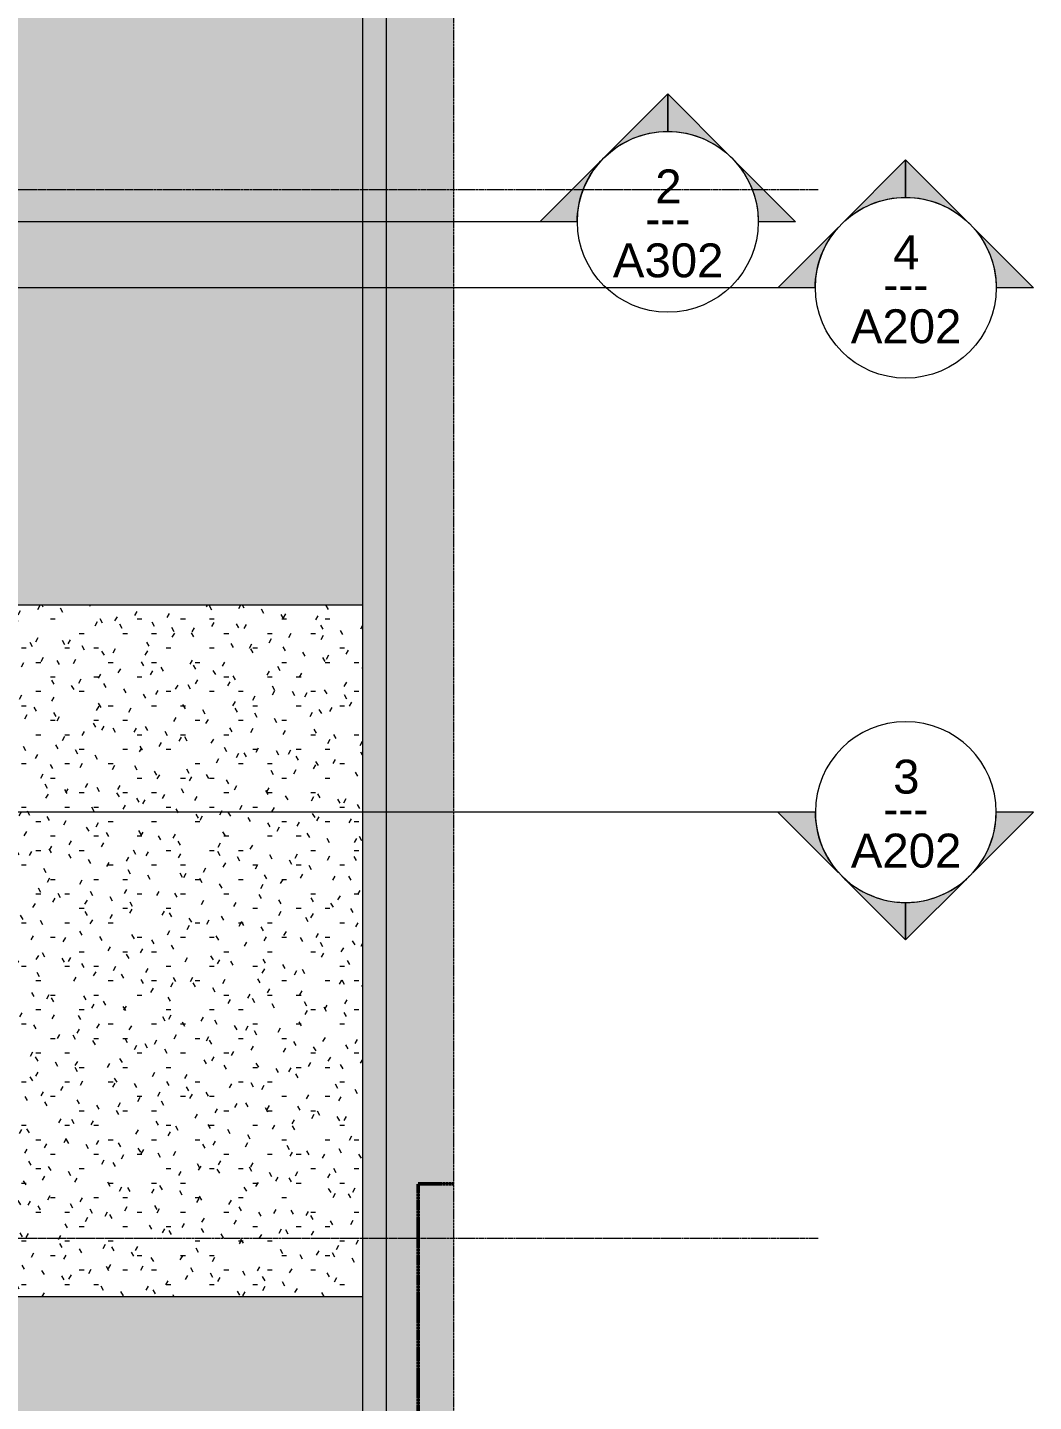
# Model space of a CAD drawing. Header units: inches. Extents: x -4254 to -1719, y 9514 to 12654.
# Drawn here: x -2052.4 to -1718.5, y 10785.1 to 11241.1 of the extents above; entities that cross this region are included whole.
import ezdxf

# ---------------------------------------------------------------- set-up
doc = ezdxf.new("R2010")
doc.units = ezdxf.units.IN
doc.header["$MEASUREMENT"] = 0
for name, pattern in [('Aligning Line 1_8_', [0.25, 0.125, -0.125]), ('Double Dash 3_8_', [1, 0.375, -0.125, 0.125, -0.125, 0.125, -0.125]), ('Grid Line 1_2_', [0.875, 0.5, -0.125, 0.125, -0.125])]:
    doc.linetypes.add(name, pattern=pattern)
for name, color, linetype, lineweight in [('0-1', 7, 'Continuous', 5), ('0-3', 147, 'Aligning Line 1_8_', 9), ('A-FLOR', 192, 'Continuous', 13), ('A-FLOR-1', 10, 'Continuous', 5), ('A-FLOR-2', 253, 'Continuous', 13), ('A-FLOR-PATT-1', 254, 'Continuous', 9), ('A-FLOR-PATT-2', 251, 'Continuous', 9), ('C-PROP-LINE-1', 130, 'Double Dash 3_8_', 50), ('G-ANNO-SYMB-1', 147, 'Aligning Line 1_8_', 9), ('G-ANNO-SYMB-2', 111, 'Continuous', 9), ('S-GRID-1', 1, 'Grid Line 1_2_', 9)]:
    doc.layers.add(name, color=color, linetype=linetype, lineweight=lineweight)
doc.styles.add('Arial', font='arial.ttf', dxfattribs={"height": 11.25})
doc.styles.add('Century Gothic_1', font='ufonts.com_century-gothic.ttf', dxfattribs={"height": 11.25})
pattern_1 = [(0, (0, 0), (19.2, 4.8), [1.584, -12.816, 1.584, -12.816, -76.8]), (0, (0, 0), (19.2, 4.8), [-28.8, 1.584, -27.216, 1.584, -12.816, -33.6]), (0, (0, 0), (19.2, 4.8), [-72, 1.584, -8.016, 1.584, -22.416]), (120, (7.2, 2.4), (-13.756922, 14.2276878), [1.584, -12.816, 1.584, -12.816, -76.8]), (120, (7.2, 2.4), (-13.756922, 14.2276878), [-28.8, 1.584, -27.216, 1.584, -12.816, -33.6]), (120, (7.2, 2.4), (-13.756922, 14.2276878), [-72, 1.584, -8.016, 1.584, -22.416]), (240, (9.6, 12), (-5.443078, -19.0276878), [1.584, -12.816, 1.584, -12.816, -76.8]), (240, (9.6, 12), (-5.443078, -19.0276878), [-28.8, 1.584, -27.216, 1.584, -12.816, -33.6]), (240, (9.6, 12), (-5.443078, -19.0276878), [-72, 1.584, -8.016, 1.584, -22.416])]

# ---------------------------------------------------------------- blocks, each defined once
blk = doc.blocks.new('CTR - 2nd Phase_rvt-1-FLOOR PLAN - ROOF')
at = {"layer": 'A-FLOR-1'}
h = blk.add_hatch(color=256, dxfattribs=at)
h.paths.add_polyline_path([(-1922.72, 10012.59), (-1910.9, 10012.59), (-1910.9, 10857.39), (-1922.72, 10857.39), (-1922.72, 10050.64)], flags=0)
h.paths.add_polyline_path([(-1910.9, 11241.39), (-1910.9, 12124.59), (-1922.72, 12124.59), (-1922.72, 11241.39)], flags=0)
blk.add_hatch(color=256, dxfattribs=at).paths.add_polyline_path([(-1941.22, 9897.39), (-1933.32, 9897.39), (-1933.32, 12087.19), (-1922.72, 12087.19), (-1922.72, 12088.59), (-1941.22, 12088.59), (-1941.22, 10012.59)], flags=0)
at = {"layer": 'A-FLOR-PATT-1'}
h = blk.add_hatch(dxfattribs=at)
h.set_pattern_fill('FP_1', color=256, style=0, pattern_type=2)
h.set_pattern_definition(pattern_1)
h.paths.add_polyline_path([(-1933.32, 9891.19), (-1910.9, 9891.19), (-1910.9, 10012.59), (-1922.72, 10012.59), (-1922.72, 10857.39), (-1910.9, 10857.39), (-1910.9, 11241.39), (-1922.72, 11241.39), (-1922.72, 12087.19), (-1933.32, 12087.19), (-1933.32, 9897.39)], flags=0)
at = {"layer": 'A-FLOR-2'}
for p, q in [((-1941.22, 12088.59), (-1941.22, 9897.39)), ((-1933.32, 12087.19), (-1933.32, 9891.19)), ((-1910.9, 10857.39), (-1922.72, 10857.39)), ((-1922.72, 10857.39), (-1922.72, 10012.59))]:
    blk.add_line(p, q, dxfattribs=at)
blk = doc.blocks.new('Family - ___-1869111-FLOOR PLAN - ROOF')
at = {"layer": 'C-PROP-LINE-1'}
for p, q in [((-1922.72, 10012.59), (-1922.72, 10857.39)), ((-1922.72, 10857.39), (-1910.9, 10857.39))]:
    blk.add_line(p, q, dxfattribs=at)
blk = doc.blocks.new('CTR - 1st Phase - Common Walls_rvt-1-FLOOR PLAN - ROOF')
at = {"layer": 'G-ANNO-SYMB-1'}
blk.add_line((-1910.96, 12461.73), (-1910.96, 9706.24), dxfattribs=at)
at = {"layer": '0-3'}
blk.add_blockref('Family - ___-1869111-FLOOR PLAN - ROOF', (0, 0), dxfattribs=at)
blk = doc.blocks.new('CTR - 1st Phase -Stairs _ Elevators_rvt-1-FLOOR PLAN - ROOF')
at = {"layer": 'G-ANNO-SYMB-1'}
blk.add_line((-1910.96, 12461.73), (-1910.96, 9706.24), dxfattribs=at)
blk = doc.blocks.new('Section - Section Head - Filled-22785-FLOOR PLAN - ROOF')
at = {"layer": 'G-ANNO-SYMB-2'}
h = blk.add_hatch(color=256, dxfattribs=at)
edge = h.paths.add_edge_path(flags=0)
edge.add_line((-0.4268, 0.1768), (-0.25, 0.3536))
edge.add_line((-0.25, 0.3536), (-0.25, 0.25))
edge.add_arc((-0.25, 0), 0.25, 90, 135)
h = blk.add_hatch(color=256, dxfattribs=at)
edge = h.paths.add_edge_path(flags=0)
edge.add_arc((-0.25, 0), 0.25, 45, 90)
edge.add_line((-0.25, 0.25), (-0.25, 0.3536))
edge.add_line((-0.25, 0.3536), (-0.0732, 0.1768))
h = blk.add_hatch(color=256, dxfattribs=at)
edge = h.paths.add_edge_path(flags=0)
edge.add_arc((-0.25, 0), 0.2503, 137.9216, 180)
edge.add_line((-0.5003, 0), (-0.6036, 0))
edge.add_line((-0.6036, 0), (-0.4358, 0.1678))
h = blk.add_hatch(color=256, dxfattribs=at)
edge = h.paths.add_edge_path(flags=0)
edge.add_line((-0.0642, 0.1678), (0.1036, 0))
edge.add_line((0.1036, 0), (0.0003, 0))
edge.add_arc((-0.25, 0), 0.2503, 0, 42.0784)
for p, q in [((-0.25, 0.3536), (-0.4268, 0.1768)), ((-0.25, 0.25), (-0.25, 0.3536)), ((-0.0732, 0.1768), (-0.25, 0.3536)), ((-0.25, 0.3536), (-0.25, 0.25)), ((-0.4358, 0.1678), (-0.6036, 0)), ((0.1036, 0), (-0.0642, 0.1678)), ((-0.6036, 0), (-0.5003, 0)), ((0.0003, 0), (0.1036, 0))]:
    blk.add_line(p, q, dxfattribs=at)
for centre, radius, start, end in [((-0.2503, 0), 0.25, 360, 180), ((-0.25, 0), 0.25, 90, 135), ((-0.25, 0), 0.25, 45, 90), ((-0.25, 0), 0.2503, 137.9216, 180), ((-0.25, 0), 0.2503, 0, 42.0784), ((-0.2503, 0), 0.25, 180, 360)]:
    blk.add_arc(centre, radius, start, end, dxfattribs=at)

msp = doc.modelspace()

# ---------------------------------------------------------------- hatches: boundary and pattern name
at = {"layer": 'A-FLOR-PATT-2'}
h = msp.add_hatch(dxfattribs=at)
h.set_pattern_fill('FP_1', color=256, style=0, pattern_type=2)
h.set_pattern_definition(pattern_1)
h.paths.add_polyline_path([(-2099.32, 11049.39), (-1941.22, 11049.39), (-1941.22, 12077.19), (-2061.36, 12077.19), (-2061.36, 11240.83), (-2099.32, 11240.83), (-2099.32, 11083.99)], flags=0)
h = msp.add_hatch(dxfattribs=at)
h.set_pattern_fill('FP_1', color=256, style=0, pattern_type=2)
h.set_pattern_definition(pattern_1)
h.paths.add_polyline_path([(-2061.36, 10819.99), (-1941.22, 10819.99), (-1941.22, 11049.39), (-2099.32, 11049.39), (-2099.32, 10857.95), (-2061.36, 10857.95), (-2061.36, 10821.15)], flags=0)
h = msp.add_hatch(dxfattribs=at)
h.set_pattern_fill('FP_1', color=256, style=0, pattern_type=2)
h.set_pattern_definition(pattern_1)
h.paths.add_polyline_path([(-2045.98, 10011.59), (-1941.22, 10011.59), (-1941.22, 10819.99), (-2061.36, 10819.99), (-2061.36, 10011.59)], flags=0)

# ---------------------------------------------------------------- linework, layer by layer
at = {"layer": 'A-FLOR'}
for p, q in [((-1941.22, 11049.39), (-2099.32, 11049.39)), ((-2061.36, 10819.99), (-1941.22, 10819.99))]:
    msp.add_line(p, q, dxfattribs=at)
at = {"layer": 'G-ANNO-SYMB-2'}
for p, q in [((-1869.92, 11176.61), (-3439.75, 11176.61)), ((-1790.96, 11154.74), (-4071.96, 11154.74)), ((-1790.96, 10980.74), (-4071.96, 10980.74))]:
    msp.add_line(p, q, dxfattribs=at)
at = {"layer": 'S-GRID-1'}
for p, q in [((-1790.02, 11187.19), (-4192.9, 11187.19)), ((-1790.02, 10839.19), (-4192.9, 10839.19))]:
    msp.add_line(p, q, dxfattribs=at)

# ---------------------------------------------------------------- block references
at = {"layer": '0-1'}
for name in ['CTR - 1st Phase - Common Walls_rvt-1-FLOOR PLAN - ROOF', 'CTR - 1st Phase -Stairs _ Elevators_rvt-1-FLOOR PLAN - ROOF', 'CTR - 2nd Phase_rvt-1-FLOOR PLAN - ROOF']:
    msp.add_blockref(name, (0, 0), dxfattribs=at)
at = {"layer": 'G-ANNO-SYMB-2', "extrusion": (0, 0, -1), "xscale": 120, "yscale": 120, "zscale": 120}
for p in [(1869.92, 11176.61), (1790.96, 11154.74)]:
    msp.add_blockref('Section - Section Head - Filled-22785-FLOOR PLAN - ROOF', p, dxfattribs=at)
at = {"layer": 'G-ANNO-SYMB-2', "xscale": 120, "yscale": 120, "zscale": 120, "rotation": 180}
msp.add_blockref('Section - Section Head - Filled-22785-FLOOR PLAN - ROOF', (-1790.96, 10980.74), dxfattribs=at)

# ---------------------------------------------------------------- texts
at = {"layer": 'G-ANNO-SYMB-2', "char_height": 11.25, "attachment_point": 1}
for s, insert, width, style in [('2', (-1844.07, 11194), 10.605, 'Arial'), ('---', (-1847.39, 11183.36), 19.3162, 'Century Gothic_1'), ('4', (-1765.11, 11172.12), 10.605, 'Arial'), ('A302', (-1858.13, 11169.45), 44.6925, 'Arial'), ('---', (-1768.42, 11161.49), 19.3162, 'Century Gothic_1'), ('A202', (-1779.16, 11147.58), 44.6925, 'Arial'), ('3', (-1765.11, 10998.12), 10.605, 'Arial'), ('---', (-1768.42, 10987.49), 19.3162, 'Century Gothic_1'), ('A202', (-1779.16, 10973.58), 44.6925, 'Arial')]:
    msp.add_mtext(s, dxfattribs=dict(at, insert=insert, width=width, style=style))

doc.saveas('drawing.dxf')
